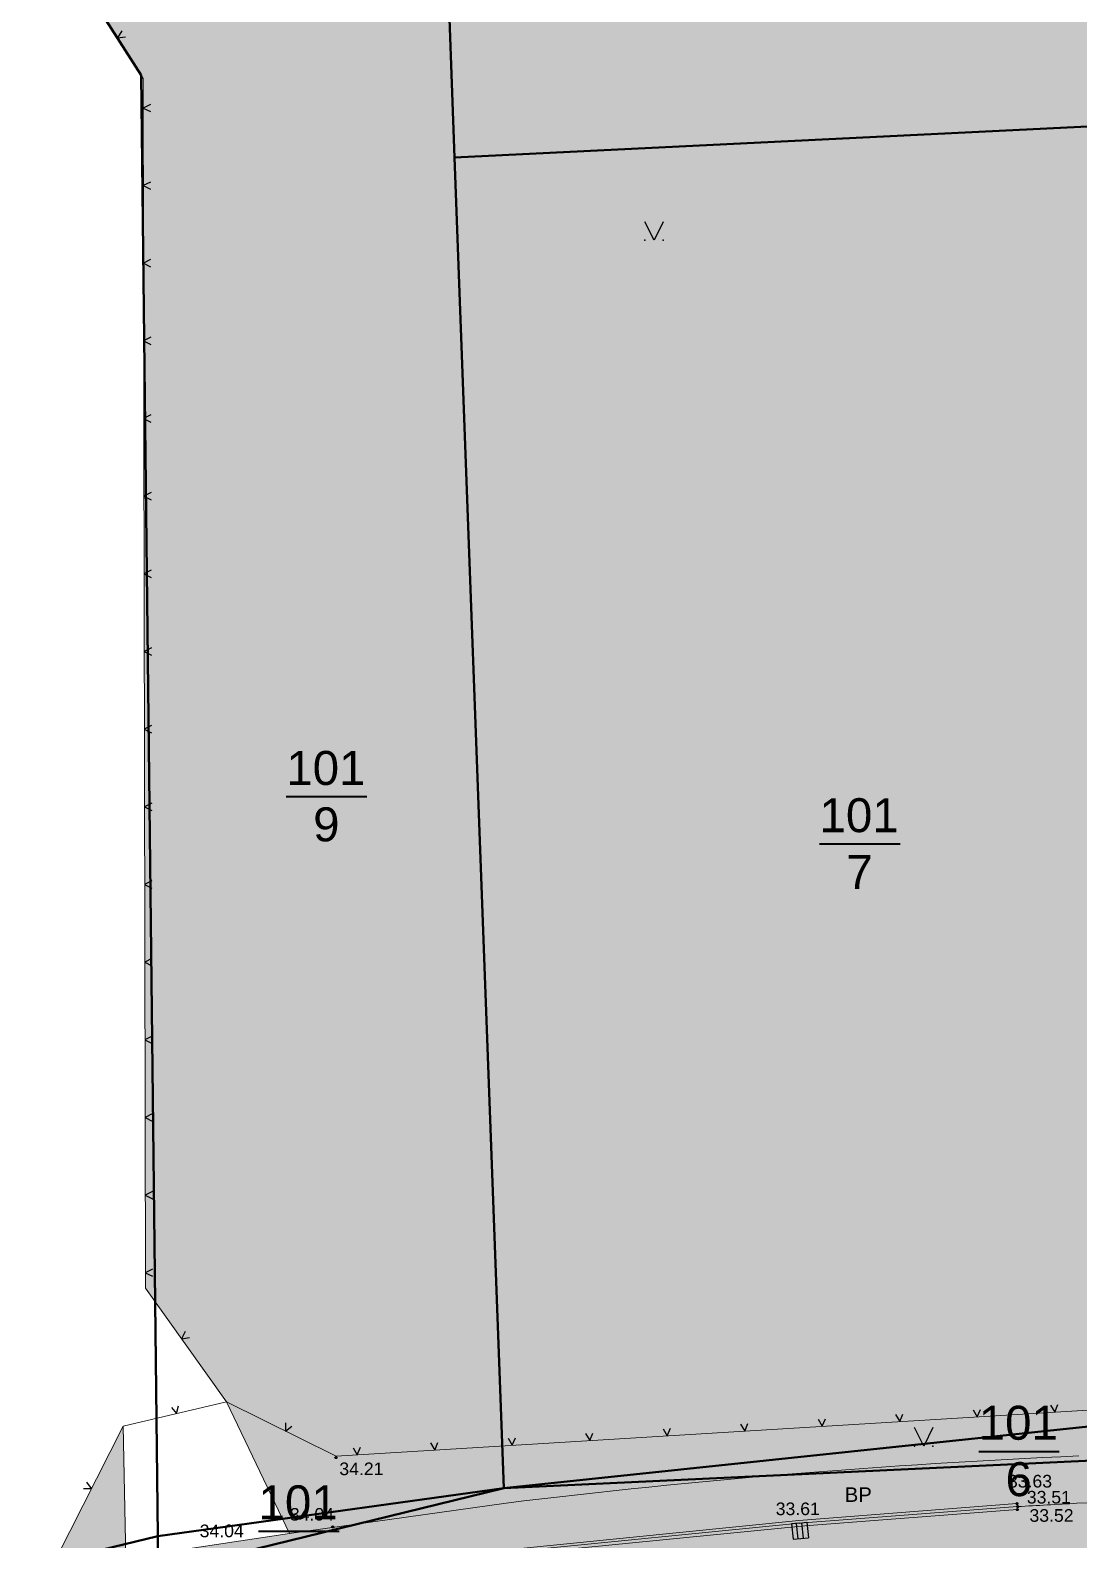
# Model space of a CAD drawing. Header units: metres. Extents: x 363857 to 365179, y 5807840 to 5809004.
# Drawn here: x 364777.9 to 364831.9, y 5808053 to 5808130.8 of the extents above; entities that cross this region are included whole.
import ezdxf

# ---------------------------------------------------------------- set-up
doc = ezdxf.new("R2010")
doc.units = ezdxf.units.M
doc.header["$LTSCALE"] = 0.5
doc.linetypes.add('LF11.26', pattern=[0])
doc.layers.get('0').update_dxf_attribs({"color": 1, "linetype": 'CONTINUOUS'})
for name, color, linetype in [('Flurstücksgrenze', 5, 'CONTINUOUS'), ('Stk.Abwasserentsorgung', 1, 'CONTINUOUS'), ('Stk.Befestigungsarten', 1, 'CONTINUOUS'), ('Stk.Bordsteine', 1, 'CONTINUOUS'), ('Stk.Einfriedungen', 1, 'CONTINUOUS'), ('Stk.Geländehöhen', 1, 'CONTINUOUS'), ('Stk.Grünflächen', 1, 'CONTINUOUS'), ('Stk.Topografie allgemein', 1, 'CONTINUOUS')]:
    doc.layers.add(name, color=color, linetype=linetype)
doc.styles.add('TA  11.0401.0000', font='Arial.ttf')

# ---------------------------------------------------------------- blocks, each defined once
blk = doc.blocks.new('S11..378')
at = {"color": 0, "lineweight": -2}
blk.add_lwpolyline([(-0.025, 0.05), (0, 0), (0.025, 0.05)], dxfattribs=at)
blk = doc.blocks.new('S11..146', base_point=(0, 0.25))
at = {"color": 0, "lineweight": -2}
blk.add_lwpolyline([(0.05, 0.35), (0, 0.25), (-0.05, 0.35)], dxfattribs=at)
for p in [(-0.05, 0.25), (0.05, 0.25)]:
    blk.add_point(p, dxfattribs=at)
blk = doc.blocks.new('Geländehöhe')
at = {"color": 0, "lineweight": -2}
for points in [[(0.0087, -0.005, -0.5773503), (-0.0087, -0.005, -0.5773503), (0, 0.01, -0.5773503)], [(0.0043, -0.0025, -0.5773503), (-0.0043, -0.0025, -0.5773503), (0, 0.005, -0.5773503)]]:
    blk.add_lwpolyline(points, format="xyb", close=True, dxfattribs=at)
blk = doc.blocks.new('S11..321', base_point=(0, -0.05))
at = {"color": 0, "lineweight": -2}
for points in [[(0, -0.05), (-0.05, -0.05), (-0.05, 0.05)], [(0.05, 0.05), (-0.05, 0.05)], [(-0.0175, 0.05), (-0.0175, -0.05)], [(0, -0.05), (0.05, -0.05), (0.05, 0.05)], [(0.0175, 0.05), (0.0175, -0.05)]]:
    blk.add_lwpolyline(points, dxfattribs=at)

msp = doc.modelspace()

# ---------------------------------------------------------------- hatches: boundary and pattern name
at = {"layer": 'Stk.Befestigungsarten', "lineweight": 18, "true_color": 0xcdcfbc}
msp.add_hatch(color=9, dxfattribs=at).paths.add_polyline_path([(364802.3823, 5808054.9428, -0.0193621), (364831.8832, 5808057.3678, -0.0130448), (364851.8601, 5808057.7871), (364850.3269, 5808055.3587, 0.0135552), (364831.7828, 5808054.9274, 0.0012024), (364828.732, 5808054.759), (364828.696, 5808054.912), (364817.46, 5808054.043), (364802.603, 5808052.556), (364788.815, 5808050.683), (364782.16, 5808049.562), (364782.7952, 5808052.0998), (364791.2232, 5808053.3708)], flags=0)
at = {"layer": 'Stk.Befestigungsarten', "lineweight": 18}
for points in [[(364836.2471, 5808049.1296, 0.006731), (364828.794, 5808048.719), (364828.822, 5808048.886), (364828.929, 5808051.731), (364828.72, 5808054.607), (364828.732, 5808054.759, -0.0012024), (364831.7828, 5808054.9274, -0.0135552), (364850.3269, 5808055.3587), (364850.4932, 5808048.0077, 0.0425845)], [(364782.505, 5808049.312), (364788.896, 5808050.374), (364802.624, 5808052.276), (364817.776, 5808053.769), (364828.72, 5808054.607), (364828.929, 5808051.731), (364828.822, 5808048.886), (364827.329, 5808048.777), (364825.44, 5808048.662), (364823.369, 5808048.514), (364823.382, 5808048.336), (364818.005, 5808047.9311), (364812.501, 5808047.421), (364803.348, 5808046.445), (364801.351, 5808046.18), (364801.311, 5808046.342), (364796.45, 5808045.708), (364794.482, 5808045.434), (364787.522, 5808044.413), (364785.552, 5808044.102), (364783.508, 5808043.741)]]:
    msp.add_hatch(color=9, dxfattribs=at).paths.add_polyline_path(points, flags=0)
at = {"layer": 'Stk.Befestigungsarten', "lineweight": 18, "true_color": 0xfcddb3}
msp.add_hatch(color=41, dxfattribs=at).paths.add_polyline_path([(364828.732, 5808054.759), (364828.72, 5808054.607), (364817.776, 5808053.769), (364802.624, 5808052.276), (364788.896, 5808050.374), (364782.505, 5808049.312), (364782.206, 5808049.43), (364788.838, 5808050.547), (364802.612, 5808052.435), (364817.4919, 5808053.91)], flags=0)
at = {"layer": 'Stk.Bordsteine', "lineweight": 18, "true_color": 0xe5e5e5}
msp.add_hatch(color=254, dxfattribs=at).paths.add_polyline_path([(364782.16, 5808049.562), (364788.815, 5808050.683), (364802.603, 5808052.556), (364817.46, 5808054.043), (364828.696, 5808054.912), (364828.732, 5808054.759), (364817.4919, 5808053.91), (364802.612, 5808052.435), (364788.838, 5808050.547), (364782.206, 5808049.43)], flags=0)
at = {"layer": 'Stk.Grünflächen', "lineweight": 18, "true_color": 0xe0ffd9}
for points in [[(364787.9804, 5808060.1506), (364783.7944, 5808066.0078), (364783.6743, 5808128.3227), (364775.14, 5808141.991), (364765.749, 5808156.696), (364801.498, 5808181.759), (364815.089, 5808191.211), (364827.72, 5808200.009), (364838.177, 5808210.511), (364846.6192, 5808068.4743), (364846.9628, 5808060.6251), (364793.6193, 5808057.3629)], [(364854.7809, 5808061.5222), (364851.8813, 5808058.2015), (364851.8601, 5808057.7871, 0.0130448), (364831.8832, 5808057.3678, 0.0193621), (364802.3823, 5808054.9428), (364791.2232, 5808053.3708), (364787.9804, 5808060.1506), (364793.6193, 5808057.3629), (364846.9628, 5808060.6251), (364846.6192, 5808068.4743), (364852.0727, 5808068.807), (364853.1947, 5808068.8754)], [(364703.7046, 5808034.8587), (364712.0519, 5808036.7175), (364762.4073, 5808048.0232), (364779.2208, 5808052.1211), (364782.6583, 5808058.9027), (364782.7952, 5808052.0998), (364771.4959, 5808049.9743), (364766.7065, 5808048.5401), (364749.7007, 5808044.5592), (364743.1856, 5808043.3528), (364712.7979, 5808035.91), (364703.9852, 5808033.7264)]]:
    msp.add_hatch(color=254, dxfattribs=at).paths.add_polyline_path(points, flags=0)

# ---------------------------------------------------------------- linework, layer by layer
at = {"layer": 'Flurstücksgrenze', "color": 7, "linetype": 'Continuous', "lineweight": 40}
for p, q in [((364783.574, 5808128.508), (364765.502, 5808156.82)), ((364784.446, 5808053.229), (364783.574, 5808128.508)), ((364802.261, 5808055.707), (364799.725, 5808124.265)), ((364851.93, 5808060.953), (364802.261, 5808055.707)), ((364802.261, 5808055.707), (364852.085, 5808058.054)), ((364784.446, 5808053.229), (364802.261, 5808055.707)), ((364802.261, 5808055.707), (364784.458, 5808051.353))]:
    msp.add_line(p, q, dxfattribs=at)
at = {"layer": 'Flurstücksgrenze', "color": 7, "linetype": 'Continuous', "lineweight": 35}
for p, q in [((364791.0562, 5808091.334), (364795.2038, 5808091.334)), ((364818.5262, 5808088.9), (364822.6738, 5808088.9)), ((364826.7262, 5808057.6), (364830.8738, 5808057.6)), ((364789.6262, 5808053.5), (364793.7738, 5808053.5))]:
    msp.add_line(p, q, dxfattribs=at)
at = {"layer": 'Flurstücksgrenze', "color": 7, "linetype": 'Continuous', "lineweight": 40}
for points in [[(364776.896, 5808166.016), (364820.229, 5808200.71), (364835.163, 5808207.46), (364844.13, 5808206.611), (364848.475, 5808126.642), (364799.725, 5808124.265), (364799.32, 5808135.224), (364776.896, 5808166.016)], [(364705.494, 5808034.715), (364754.206, 5808045.904), (364784.446, 5808053.229), (364784.458, 5808051.353), (364705.966, 5808032.166), (364705.494, 5808034.715)]]:
    msp.add_lwpolyline(points, close=True, dxfattribs=at)
at = {"layer": 'Stk.Bordsteine', "color": 7, "linetype": 'Continuous', "lineweight": 18}
for p, q in [((364817.46, 5808054.043, 33.727), (364828.696, 5808054.912, 33.629)), ((364828.732, 5808054.759, 33.514), (364817.4919, 5808053.91)), ((364828.732, 5808054.759, 33.514), (364828.696, 5808054.912, 33.629)), ((364802.603, 5808052.556, 33.872), (364817.46, 5808054.043, 33.727)), ((364817.4919, 5808053.91), (364802.612, 5808052.435, 33.745))]:
    msp.add_line(p, q, dxfattribs=at)
for centre, radius, start, end in [((364849.0079, 5807713.1949), 342.1663, 89.779133, 92.885565), ((364865.27, 5807420.5406, 33.514), 635.27, 93.0216547, 93.2972297)]:
    msp.add_arc(centre, radius, start, end, dxfattribs=at)
at = {"layer": 'Stk.Einfriedungen', "color": 7, "linetype": 'LF11.26', "lineweight": 18}
for p, q in [((364782.6583, 5808058.9027, 34.838), (364787.9804, 5808060.1506, 34.817)), ((364779.2208, 5808052.1211, 34.376), (364782.6583, 5808058.9027, 34.838))]:
    msp.add_line(p, q, dxfattribs=at)
msp.add_lwpolyline([(364787.9804, 5808060.1506), (364783.7944, 5808066.0078), (364783.6743, 5808128.3227), (364775.14, 5808141.991), (364765.749, 5808156.696), (364801.498, 5808181.759), (364815.089, 5808191.211), (364827.72, 5808200.009), (364838.177, 5808210.511), (364846.6192, 5808068.4743), (364846.9628, 5808060.6251), (364793.6193, 5808057.3629), (364787.9804, 5808060.1506)], close=True, dxfattribs=at)
at = {"layer": 'Stk.Topografie allgemein', "color": 7, "linetype": 'Continuous', "lineweight": 9}
for p, q in [((364791.2232, 5808053.3708, 33.988), (364787.9804, 5808060.1506, 34.817)), ((364782.6583, 5808058.9027, 34.838), (364782.7952, 5808052.0998, 34.106)), ((364802.3823, 5808054.9428, 33.932), (364791.2232, 5808053.3708, 33.988)), ((364817.776, 5808053.769, 33.623), (364828.72, 5808054.607, 33.523)), ((364802.624, 5808052.276, 33.757), (364817.776, 5808053.769, 33.623)), ((364782.7952, 5808052.0998, 34.106), (364791.2232, 5808053.3708, 33.988))]:
    msp.add_line(p, q, dxfattribs=at)
msp.add_arc((364848.4321, 5807675.3885, 33.815), 382.3376, 92.480738, 96.917659, dxfattribs=at)

# ---------------------------------------------------------------- block references
at = {"layer": 'Stk.Abwasserentsorgung', "color": 7, "xscale": 8, "yscale": 8, "rotation": 185.661}
msp.add_blockref('S11..321', (364817.482, 5808053.909, 33.609), dxfattribs=at)
at = {"layer": 'Stk.Einfriedungen', "color": 7, "xscale": 7.5, "yscale": 7.5}
for p, rotation in [((364782.3578, 5808130.4312), 301.98), ((364783.6772, 5808126.8084), 270.11), ((364783.6849, 5808122.8084), 270.11), ((364783.6926, 5808118.8084), 270.11), ((364783.7003, 5808114.8084), 270.11), ((364783.7081, 5808110.8085), 270.11), ((364783.7158, 5808106.8085), 270.11), ((364783.7235, 5808102.8085), 270.11), ((364783.7312, 5808098.8085), 270.11), ((364783.7389, 5808094.8085), 270.11), ((364783.7466, 5808090.8085), 270.11), ((364783.7543, 5808086.8085), 270.11), ((364783.762, 5808082.8085), 270.11), ((364783.7697, 5808078.8085), 270.11), ((364783.7774, 5808074.8085), 270.11), ((364783.7852, 5808070.8085), 270.11), ((364783.7929, 5808066.8085), 270.11), ((364785.6546, 5808063.4049), 305.552), ((364785.4069, 5808059.5472, 34.827), 13.196), ((364826.6483, 5808059.3828), 3.5), ((364830.6408, 5808059.6269), 3.5), ((364791.0113, 5808058.6522), 333.694), ((364814.6706, 5808058.6503), 3.5), ((364818.6632, 5808058.8944), 3.5), ((364822.6557, 5808059.1386), 3.5), ((364802.693, 5808057.9178), 3.5), ((364806.6856, 5808058.162), 3.5), ((364810.6781, 5808058.4061), 3.5), ((364794.7079, 5808057.4295), 3.5), ((364798.7005, 5808057.6736), 3.5), ((364781.0293, 5808055.6889, 34.619), 63.12000000000001)]:
    msp.add_blockref('S11..378', p, dxfattribs=dict(at, rotation=rotation))
at = {"layer": 'Stk.Geländehöhen', "color": 7, "xscale": 5, "yscale": 5}
for p in [(364793.6107, 5808057.283, 34.21), (364828.696, 5808054.912, 33.629), (364828.72, 5808054.607, 33.523), (364828.732, 5808054.759, 33.514), (364793.4495, 5808053.7134, 34.041)]:
    msp.add_blockref('Geländehöhe', p, dxfattribs=at)
at = {"layer": 'Stk.Grünflächen', "color": 7, "xscale": 9.53, "yscale": 9.53}
for p in [(364810, 5808120), (364823.8935, 5808057.8731)]:
    msp.add_blockref('S11..146', p, dxfattribs=at)

# ---------------------------------------------------------------- texts
at = {"layer": 'Flurstücksgrenze', "color": 7, "lineweight": 35, "char_height": 1.75, "attachment_point": 7, "line_spacing_factor": 0.84, "style": 'TA  11.0401.0000'}
for s, insert in [('101', (364791.0562, 5808091.9115)), ('9', (364792.4388, 5808089.0065)), ('101', (364818.5262, 5808089.4775)), ('7', (364819.9088, 5808086.5725)), ('101', (364826.7262, 5808058.1775)), ('6', (364828.1088, 5808055.2725)), ('101', (364789.6262, 5808054.0775))]:
    msp.add_mtext(s, dxfattribs=dict(at, insert=insert))
at = {"layer": 'Stk.Befestigungsarten', "color": 7, "lineweight": 18, "insert": (364819.824, 5808055.0011), "char_height": 0.75, "attachment_point": 7, "line_spacing_factor": 0.84, "style": 'TA  11.0401.0000'}
msp.add_mtext('BP', dxfattribs=at)
at = {"layer": 'Stk.Geländehöhen', "color": 7, "lineweight": 18, "char_height": 0.65, "attachment_point": 7, "line_spacing_factor": 0.84, "style": 'TA  11.0401.0000'}
for s, insert in [('34.21', (364793.7883, 5808056.3709, 34.21)), ('33.63', (364828.2326, 5808055.7343, 33.629)), ('33.51', (364829.2056, 5808054.9091, 33.514)), ('34.04', (364791.2403, 5808054.0267)), ('33.61', (364816.2691, 5808054.3104, 33.609)), ('33.52', (364829.3411, 5808053.9682, 33.523)), ('34.04', (364786.5932, 5808053.1733, 34.037))]:
    msp.add_mtext(s, dxfattribs=dict(at, insert=insert))

doc.saveas('drawing.dxf')
